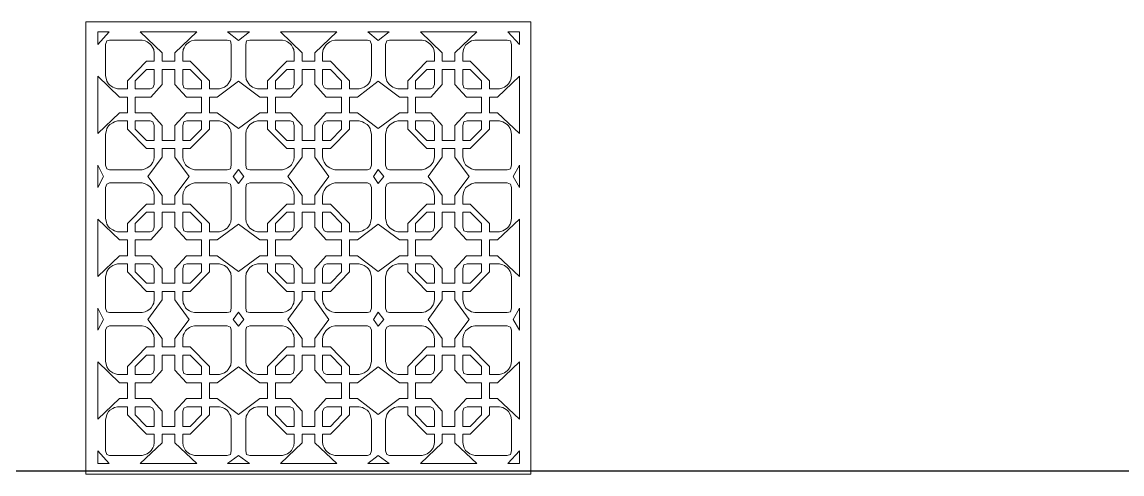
# Model space of a CAD drawing. Extents: x -66030 to 95157, y -13132 to 45879.
# Drawn here: x 75924 to 85418, y 24395 to 28301 of the extents above; entities that cross this region are included whole.
import ezdxf

# ---------------------------------------------------------------- set-up
doc = ezdxf.new("R2010")
doc.units = 0
doc.header["$LTSCALE"] = 100
doc.header["$MEASUREMENT"] = 0
doc.layers.get('0').update_dxf_attribs({"linetype": 'CONTINUOUS'})
doc.layers.add('3', color=11, linetype='CONTINUOUS')

msp = doc.modelspace()

# ---------------------------------------------------------------- linework, layer by layer
at = {"lineweight": 0}
for points in [[(76475.9, 28301.2), (80315.5, 28301.2), (80315.5, 24395.2), (76475.9, 24395.2), (76475.9, 28301.2)], [(76577.5, 28105.9), (76675.1, 28215.3), (76577.5, 28215.3), (76577.5, 28105.9)], [(76944.6, 28215.3), (77132.1, 28035.6), (77132.1, 27961.4), (77241.5, 27961.4), (77241.5, 28035.6), (77432.9, 28215.3), (76944.6, 28215.3)], [(77886, 28215.3), (77792.2, 28141.1), (77698.5, 28215.3), (77886, 28215.3)], [(78639.8, 28215.3), (78452.3, 28035.6), (78452.3, 27961.4), (78343, 27961.4), (78343, 28035.6), (78155.5, 28215.3), (78639.8, 28215.3)], [(78999.2, 28141.1), (79092.9, 28215.3), (78909.3, 28215.3), (78999.2, 28141.1)], [(79362.4, 28215.3), (79549.9, 28035.6), (79549.9, 27961.4), (79659.3, 27961.4), (79659.3, 28035.6), (79850.7, 28215.3), (79362.4, 28215.3)], [(80116.3, 28215.3), (80217.8, 28105.9), (80217.8, 28215.3), (80116.3, 28215.3)], [(76765, 27723.1), (76749.3, 27723.1), (76722, 27730.9), (76706.4, 27738.7), (76682.9, 27754.4), (76671.2, 27766.1), (76655.6, 27789.5), (76651.7, 27805.1), (76643.9, 27836.4), (76643.9, 28105.9), (76655.6, 28137.1), (76679, 28145), (76944.6, 28145), (76960.3, 28145), (76987.6, 28137.1), (77003.2, 28129.3), (77026.7, 28113.7), (77038.4, 28102), (77054, 28078.6), (77061.8, 28062.9), (77065.7, 28031.7), (77065.7, 27961.4), (76999.3, 27961.4), (76835.3, 27793.4), (76835.3, 27723.1), (76765, 27723.1)], [(77608.6, 27723.1), (77628.2, 27723.1), (77655.5, 27730.9), (77671.1, 27738.7), (77694.6, 27754.4), (77702.4, 27766.1), (77718, 27789.5), (77725.8, 27805.1), (77729.7, 27836.4), (77729.7, 28105.9), (77721.9, 28137.1), (77694.6, 28145), (77432.9, 28145), (77413.3, 28145), (77386, 28137.1), (77370.4, 28129.3), (77346.9, 28113.7), (77335.2, 28102), (77323.5, 28078.6), (77315.7, 28062.9), (77311.8, 28031.7), (77311.8, 27961.4), (77374.3, 27961.4), (77542.2, 27793.4), (77542.2, 27723.1), (77608.6, 27723.1)], [(77975.8, 27723.1), (77956.3, 27723.1), (77928.9, 27730.9), (77913.3, 27738.7), (77889.9, 27754.4), (77882.1, 27766.1), (77866.4, 27789.5), (77858.6, 27805.1), (77854.7, 27836.4), (77854.7, 28105.9), (77862.5, 28137.1), (77889.9, 28145), (78151.6, 28145), (78171.1, 28145), (78198.4, 28137.1), (78214.1, 28129.3), (78237.5, 28113.7), (78249.2, 28102), (78260.9, 28078.6), (78268.8, 28062.9), (78272.7, 28031.7), (78272.7, 27961.4), (78210.2, 27961.4), (78042.2, 27793.4), (78042.2, 27723.1), (77975.8, 27723.1)], [(78819.5, 27723.1), (78835.1, 27723.1), (78862.5, 27730.9), (78878.1, 27738.7), (78901.5, 27754.4), (78913.2, 27766.1), (78928.9, 27789.5), (78932.8, 27805.1), (78940.6, 27836.4), (78940.6, 28105.9), (78928.9, 28137.1), (78905.4, 28145), (78639.8, 28145), (78624.2, 28145), (78596.9, 28137.1), (78581.2, 28129.3), (78557.8, 28113.7), (78546.1, 28102), (78530.5, 28078.6), (78522.6, 28062.9), (78518.7, 28031.7), (78518.7, 27961.4), (78585.1, 27961.4), (78749.2, 27793.4), (78749.2, 27723.1), (78819.5, 27723.1)], [(79182.7, 27723.1), (79167.1, 27723.1), (79139.8, 27730.9), (79124.2, 27738.7), (79100.7, 27754.4), (79089, 27766.1), (79073.4, 27789.5), (79069.5, 27805.1), (79061.7, 27836.4), (79061.7, 28105.9), (79073.4, 28137.1), (79096.8, 28145), (79362.4, 28145), (79378, 28145), (79405.4, 28137.1), (79421, 28129.3), (79444.4, 28113.7), (79456.2, 28102), (79471.8, 28078.6), (79479.6, 28062.9), (79483.5, 28031.7), (79483.5, 27961.4), (79417.1, 27961.4), (79253.1, 27793.4), (79253.1, 27723.1), (79182.7, 27723.1)], [(80026.4, 27723.1), (80046, 27723.1), (80073.3, 27730.9), (80088.9, 27738.7), (80112.4, 27754.4), (80124.1, 27766.1), (80135.8, 27789.5), (80143.6, 27805.1), (80147.5, 27836.4), (80147.5, 28105.9), (80139.7, 28137.1), (80112.4, 28145), (79850.7, 28145), (79831.1, 28145), (79803.8, 28137.1), (79788.2, 28129.3), (79764.7, 28113.7), (79753, 28102), (79741.3, 28078.6), (79733.5, 28062.9), (79729.6, 28031.7), (79729.6, 27961.4), (79792.1, 27961.4), (79960, 27793.4), (79960, 27723.1), (80026.4, 27723.1)], [(76577.5, 27336.4), (76765, 27516.1), (76835.3, 27516.1), (76835.3, 27652.8), (76765, 27652.8), (76577.5, 27832.5), (76577.5, 27336.4)], [(76999.3, 27891.1), (77065.7, 27891.1), (77065.7, 27762.2), (77054, 27730.9), (77030.6, 27723.1), (76901.7, 27723.1), (76901.7, 27793.4), (76999.3, 27891.1)], [(77241.5, 27277.8), (77241.5, 27406.7), (77343, 27516.1), (77471.9, 27516.1), (77471.9, 27652.8), (77343, 27652.8), (77241.5, 27762.2), (77241.5, 27891.1), (77132.1, 27891.1), (77132.1, 27762.2), (77034.5, 27652.8), (76901.7, 27652.8), (76901.7, 27516.1), (77034.5, 27516.1), (77132.1, 27406.7), (77132.1, 27277.8), (77241.5, 27277.8)], [(77311.8, 27891.1), (77311.8, 27762.2), (77319.6, 27730.9), (77346.9, 27723.1), (77471.9, 27723.1), (77471.9, 27793.4), (77374.3, 27891.1), (77311.8, 27891.1)], [(78343, 27277.8), (78343, 27406.7), (78241.4, 27516.1), (78112.5, 27516.1), (78112.5, 27652.8), (78241.4, 27652.8), (78343, 27762.2), (78343, 27891.1), (78452.3, 27891.1), (78452.3, 27762.2), (78550, 27652.8), (78682.8, 27652.8), (78682.8, 27516.1), (78550, 27516.1), (78452.3, 27406.7), (78452.3, 27277.8), (78343, 27277.8)], [(78272.7, 27891.1), (78272.7, 27762.2), (78264.8, 27730.9), (78237.5, 27723.1), (78112.5, 27723.1), (78112.5, 27793.4), (78210.2, 27891.1), (78272.7, 27891.1)], [(78585.1, 27891.1), (78518.7, 27891.1), (78518.7, 27762.2), (78530.5, 27730.9), (78553.9, 27723.1), (78682.8, 27723.1), (78682.8, 27793.4), (78585.1, 27891.1)], [(79417.1, 27891.1), (79483.5, 27891.1), (79483.5, 27762.2), (79471.8, 27730.9), (79448.4, 27723.1), (79319.5, 27723.1), (79319.5, 27793.4), (79417.1, 27891.1)], [(79659.3, 27277.8), (79659.3, 27406.7), (79760.8, 27516.1), (79889.7, 27516.1), (79889.7, 27652.8), (79760.8, 27652.8), (79659.3, 27762.2), (79659.3, 27891.1), (79549.9, 27891.1), (79549.9, 27762.2), (79452.3, 27652.8), (79319.5, 27652.8), (79319.5, 27516.1), (79452.3, 27516.1), (79549.9, 27406.7), (79549.9, 27277.8), (79659.3, 27277.8)], [(79729.6, 27891.1), (79729.6, 27762.2), (79737.4, 27730.9), (79764.7, 27723.1), (79889.7, 27723.1), (79889.7, 27793.4), (79792.1, 27891.1), (79729.6, 27891.1)], [(80026.4, 27516.1), (80217.8, 27336.4), (80217.8, 27832.5), (80026.4, 27652.8), (79960, 27652.8), (79960, 27516.1), (80026.4, 27516.1)], [(77975.8, 27516.1), (77792.2, 27379.4), (77608.6, 27516.1), (77542.2, 27516.1), (77542.2, 27652.8), (77608.6, 27652.8), (77792.2, 27789.5), (77975.8, 27652.8), (78042.2, 27652.8), (78042.2, 27516.1), (77975.8, 27516.1)], [(78999.2, 27379.4), (79182.7, 27516.1), (79253.1, 27516.1), (79253.1, 27652.8), (79182.7, 27652.8), (78999.2, 27789.5), (78819.5, 27652.8), (78749.2, 27652.8), (78749.2, 27516.1), (78819.5, 27516.1), (78999.2, 27379.4)], [(76765, 27445.8), (76749.3, 27445.8), (76722, 27438), (76706.4, 27430.2), (76682.9, 27414.5), (76671.2, 27402.8), (76655.6, 27379.4), (76651.7, 27363.8), (76643.9, 27332.5), (76643.9, 27063), (76655.6, 27031.8), (76679, 27023.9), (76944.6, 27023.9), (76960.3, 27023.9), (76987.6, 27031.8), (77003.2, 27039.6), (77026.7, 27055.2), (77038.4, 27066.9), (77054, 27090.3), (77061.8, 27106), (77065.7, 27137.2), (77065.7, 27207.5), (76999.3, 27207.5), (76835.3, 27375.5), (76835.3, 27445.8), (76765, 27445.8)], [(77065.7, 27277.8), (77065.7, 27406.7), (77054, 27438), (77030.6, 27445.8), (76901.7, 27445.8), (76901.7, 27375.5), (76999.3, 27277.8), (77065.7, 27277.8)], [(77608.6, 27445.8), (77628.2, 27445.8), (77655.5, 27438), (77671.1, 27430.2), (77694.6, 27414.5), (77702.4, 27402.8), (77718, 27379.4), (77725.8, 27363.8), (77729.7, 27332.5), (77729.7, 27063), (77721.9, 27031.8), (77694.6, 27023.9), (77432.9, 27023.9), (77413.3, 27023.9), (77386, 27031.8), (77370.4, 27039.6), (77346.9, 27055.2), (77335.2, 27066.9), (77323.5, 27090.3), (77315.7, 27106), (77311.8, 27137.2), (77311.8, 27207.5), (77374.3, 27207.5), (77542.2, 27375.5), (77542.2, 27445.8), (77608.6, 27445.8)], [(77311.8, 27277.8), (77311.8, 27406.7), (77319.6, 27438), (77346.9, 27445.8), (77471.9, 27445.8), (77471.9, 27375.5), (77374.3, 27277.8), (77311.8, 27277.8)], [(77975.8, 27445.8), (77956.3, 27445.8), (77928.9, 27438), (77913.3, 27430.2), (77889.9, 27414.5), (77882.1, 27402.8), (77866.4, 27379.4), (77858.6, 27363.8), (77854.7, 27332.5), (77854.7, 27063), (77862.5, 27031.8), (77889.9, 27023.9), (78151.6, 27023.9), (78171.1, 27023.9), (78198.4, 27031.8), (78214.1, 27039.6), (78237.5, 27055.2), (78249.2, 27066.9), (78260.9, 27090.3), (78268.8, 27106), (78272.7, 27137.2), (78272.7, 27207.5), (78210.2, 27207.5), (78042.2, 27375.5), (78042.2, 27445.8), (77975.8, 27445.8)], [(78272.7, 27277.8), (78272.7, 27406.7), (78264.8, 27438), (78237.5, 27445.8), (78112.5, 27445.8), (78112.5, 27375.5), (78210.2, 27277.8), (78272.7, 27277.8)], [(78819.5, 27445.8), (78835.1, 27445.8), (78862.5, 27438), (78878.1, 27430.2), (78901.5, 27414.5), (78913.2, 27402.8), (78928.9, 27379.4), (78932.8, 27363.8), (78940.6, 27332.5), (78940.6, 27063), (78928.9, 27031.8), (78905.4, 27023.9), (78639.8, 27023.9), (78624.2, 27023.9), (78596.9, 27031.8), (78581.2, 27039.6), (78557.8, 27055.2), (78546.1, 27066.9), (78530.5, 27090.3), (78522.6, 27106), (78518.7, 27137.2), (78518.7, 27207.5), (78585.1, 27207.5), (78749.2, 27375.5), (78749.2, 27445.8), (78819.5, 27445.8)], [(78518.7, 27277.8), (78518.7, 27406.7), (78530.5, 27438), (78553.9, 27445.8), (78682.8, 27445.8), (78682.8, 27375.5), (78585.1, 27277.8), (78518.7, 27277.8)], [(79182.7, 27445.8), (79167.1, 27445.8), (79139.8, 27438), (79124.2, 27430.2), (79100.7, 27414.5), (79089, 27402.8), (79073.4, 27379.4), (79069.5, 27363.8), (79061.7, 27332.5), (79061.7, 27063), (79073.4, 27031.8), (79096.8, 27023.9), (79362.4, 27023.9), (79378, 27023.9), (79405.4, 27031.8), (79421, 27039.6), (79444.4, 27055.2), (79456.2, 27066.9), (79471.8, 27090.3), (79479.6, 27106), (79483.5, 27137.2), (79483.5, 27207.5), (79417.1, 27207.5), (79253.1, 27375.5), (79253.1, 27445.8), (79182.7, 27445.8)], [(79483.5, 27277.8), (79483.5, 27406.7), (79471.8, 27438), (79448.4, 27445.8), (79319.5, 27445.8), (79319.5, 27375.5), (79417.1, 27277.8), (79483.5, 27277.8)], [(80026.4, 27445.8), (80046, 27445.8), (80073.3, 27438), (80088.9, 27430.2), (80112.4, 27414.5), (80124.1, 27402.8), (80135.8, 27379.4), (80143.6, 27363.8), (80147.5, 27332.5), (80147.5, 27063), (80139.7, 27031.8), (80112.4, 27023.9), (79850.7, 27023.9), (79831.1, 27023.9), (79803.8, 27031.8), (79788.2, 27039.6), (79764.7, 27055.2), (79753, 27066.9), (79741.3, 27090.3), (79733.5, 27106), (79729.6, 27137.2), (79729.6, 27207.5), (79792.1, 27207.5), (79960, 27375.5), (79960, 27445.8), (80026.4, 27445.8)], [(79729.6, 27277.8), (79729.6, 27406.7), (79737.4, 27438), (79764.7, 27445.8), (79889.7, 27445.8), (79889.7, 27375.5), (79792.1, 27277.8), (79729.6, 27277.8)], [(77011, 26965.4), (77132.1, 26801.3), (77132.1, 26727.1), (77241.5, 26727.1), (77241.5, 26801.3), (77366.5, 26965.4), (77241.5, 27133.3), (77241.5, 27207.5), (77132.1, 27207.5), (77132.1, 27133.3), (77011, 26965.4)], [(78573.4, 26965.4), (78452.3, 26801.3), (78452.3, 26727.1), (78343, 26727.1), (78343, 26801.3), (78218, 26965.4), (78343, 27133.3), (78343, 27207.5), (78452.3, 27207.5), (78452.3, 27133.3), (78573.4, 26965.4)], [(79428.8, 26965.4), (79549.9, 26801.3), (79549.9, 26727.1), (79659.3, 26727.1), (79659.3, 26801.3), (79784.3, 26965.4), (79659.3, 27133.3), (79659.3, 27207.5), (79549.9, 27207.5), (79549.9, 27133.3), (79428.8, 26965.4)], [(76577.5, 26871.6), (76628.2, 26965.4), (76577.5, 27063), (76577.5, 26871.6)], [(80163.1, 26965.4), (80217.8, 26871.6), (80217.8, 27063), (80163.1, 26965.4)], [(77839.1, 26965.4), (77792.2, 26906.8), (77745.4, 26965.4), (77792.2, 27027.9), (77839.1, 26965.4)], [(78999.2, 26906.8), (79046, 26965.4), (78999.2, 27027.9), (78956.2, 26965.4), (78999.2, 26906.8)], [(76765, 26488.8), (76749.3, 26488.8), (76722, 26496.6), (76706.4, 26504.5), (76682.9, 26520.1), (76671.2, 26531.8), (76655.6, 26555.2), (76651.7, 26570.9), (76643.9, 26602.1), (76643.9, 26871.6), (76655.6, 26899), (76679, 26910.7), (76944.6, 26910.7), (76960.3, 26910.7), (76987.6, 26902.9), (77003.2, 26895.1), (77026.7, 26879.4), (77038.4, 26867.7), (77054, 26844.3), (77061.8, 26828.7), (77065.7, 26797.4), (77065.7, 26727.1), (76999.3, 26727.1), (76835.3, 26559.1), (76835.3, 26488.8), (76765, 26488.8)], [(77608.6, 26488.8), (77628.2, 26488.8), (77655.5, 26496.6), (77671.1, 26504.5), (77694.6, 26520.1), (77702.4, 26531.8), (77718, 26555.2), (77725.8, 26570.9), (77729.7, 26602.1), (77729.7, 26871.6), (77721.9, 26899), (77694.6, 26910.7), (77432.9, 26910.7), (77413.3, 26910.7), (77386, 26902.9), (77370.4, 26895.1), (77346.9, 26879.4), (77335.2, 26867.7), (77323.5, 26844.3), (77315.7, 26828.7), (77311.8, 26797.4), (77311.8, 26727.1), (77374.3, 26727.1), (77542.2, 26559.1), (77542.2, 26488.8), (77608.6, 26488.8)], [(77975.8, 26488.8), (77956.3, 26488.8), (77928.9, 26496.6), (77913.3, 26504.5), (77889.9, 26520.1), (77882.1, 26531.8), (77866.4, 26555.2), (77858.6, 26570.9), (77854.7, 26602.1), (77854.7, 26871.6), (77862.5, 26899), (77889.9, 26910.7), (78151.6, 26910.7), (78171.1, 26910.7), (78198.4, 26902.9), (78214.1, 26895.1), (78237.5, 26879.4), (78249.2, 26867.7), (78260.9, 26844.3), (78268.8, 26828.7), (78272.7, 26797.4), (78272.7, 26727.1), (78210.2, 26727.1), (78042.2, 26559.1), (78042.2, 26488.8), (77975.8, 26488.8)], [(78819.5, 26488.8), (78835.1, 26488.8), (78862.5, 26496.6), (78878.1, 26504.5), (78901.5, 26520.1), (78913.2, 26531.8), (78928.9, 26555.2), (78932.8, 26570.9), (78940.6, 26602.1), (78940.6, 26871.6), (78928.9, 26899), (78905.4, 26910.7), (78639.8, 26910.7), (78624.2, 26910.7), (78596.9, 26902.9), (78581.2, 26895.1), (78557.8, 26879.4), (78546.1, 26867.7), (78530.5, 26844.3), (78522.6, 26828.7), (78518.7, 26797.4), (78518.7, 26727.1), (78585.1, 26727.1), (78749.2, 26559.1), (78749.2, 26488.8), (78819.5, 26488.8)], [(79182.7, 26488.8), (79167.1, 26488.8), (79139.8, 26496.6), (79124.2, 26504.5), (79100.7, 26520.1), (79089, 26531.8), (79073.4, 26555.2), (79069.5, 26570.9), (79061.7, 26602.1), (79061.7, 26871.6), (79073.4, 26899), (79096.8, 26910.7), (79362.4, 26910.7), (79378, 26910.7), (79405.4, 26902.9), (79421, 26895.1), (79444.4, 26879.4), (79456.2, 26867.7), (79471.8, 26844.3), (79479.6, 26828.7), (79483.5, 26797.4), (79483.5, 26727.1), (79417.1, 26727.1), (79253.1, 26559.1), (79253.1, 26488.8), (79182.7, 26488.8)], [(80026.4, 26488.8), (80046, 26488.8), (80073.3, 26496.6), (80088.9, 26504.5), (80112.4, 26520.1), (80124.1, 26531.8), (80135.8, 26555.2), (80143.6, 26570.9), (80147.5, 26602.1), (80147.5, 26871.6), (80139.7, 26899), (80112.4, 26910.7), (79850.7, 26910.7), (79831.1, 26910.7), (79803.8, 26902.9), (79788.2, 26895.1), (79764.7, 26879.4), (79753, 26867.7), (79741.3, 26844.3), (79733.5, 26828.7), (79729.6, 26797.4), (79729.6, 26727.1), (79792.1, 26727.1), (79960, 26559.1), (79960, 26488.8), (80026.4, 26488.8)], [(76577.5, 26102.1), (76765, 26281.8), (76835.3, 26281.8), (76835.3, 26418.5), (76765, 26418.5), (76577.5, 26598.2), (76577.5, 26102.1)], [(76999.3, 26656.8), (77065.7, 26656.8), (77065.7, 26527.9), (77054, 26496.6), (77030.6, 26488.8), (76901.7, 26488.8), (76901.7, 26559.1), (76999.3, 26656.8)], [(77241.5, 26043.6), (77241.5, 26172.4), (77343, 26281.8), (77471.9, 26281.8), (77471.9, 26418.5), (77343, 26418.5), (77241.5, 26527.9), (77241.5, 26656.8), (77132.1, 26656.8), (77132.1, 26527.9), (77034.5, 26418.5), (76901.7, 26418.5), (76901.7, 26281.8), (77034.5, 26281.8), (77132.1, 26172.4), (77132.1, 26043.6), (77241.5, 26043.6)], [(77311.8, 26656.8), (77311.8, 26527.9), (77319.6, 26496.6), (77346.9, 26488.8), (77471.9, 26488.8), (77471.9, 26559.1), (77374.3, 26656.8), (77311.8, 26656.8)], [(78343, 26043.6), (78343, 26172.4), (78241.4, 26281.8), (78112.5, 26281.8), (78112.5, 26418.5), (78241.4, 26418.5), (78343, 26527.9), (78343, 26656.8), (78452.3, 26656.8), (78452.3, 26527.9), (78550, 26418.5), (78682.8, 26418.5), (78682.8, 26281.8), (78550, 26281.8), (78452.3, 26172.4), (78452.3, 26043.6), (78343, 26043.6)], [(78272.7, 26656.8), (78272.7, 26527.9), (78264.8, 26496.6), (78237.5, 26488.8), (78112.5, 26488.8), (78112.5, 26559.1), (78210.2, 26656.8), (78272.7, 26656.8)], [(78585.1, 26656.8), (78518.7, 26656.8), (78518.7, 26527.9), (78530.5, 26496.6), (78553.9, 26488.8), (78682.8, 26488.8), (78682.8, 26559.1), (78585.1, 26656.8)], [(79417.1, 26656.8), (79483.5, 26656.8), (79483.5, 26527.9), (79471.8, 26496.6), (79448.4, 26488.8), (79319.5, 26488.8), (79319.5, 26559.1), (79417.1, 26656.8)], [(79659.3, 26043.6), (79659.3, 26172.4), (79760.8, 26281.8), (79889.7, 26281.8), (79889.7, 26418.5), (79760.8, 26418.5), (79659.3, 26527.9), (79659.3, 26656.8), (79549.9, 26656.8), (79549.9, 26527.9), (79452.3, 26418.5), (79319.5, 26418.5), (79319.5, 26281.8), (79452.3, 26281.8), (79549.9, 26172.4), (79549.9, 26043.6), (79659.3, 26043.6)], [(79729.6, 26656.8), (79729.6, 26527.9), (79737.4, 26496.6), (79764.7, 26488.8), (79889.7, 26488.8), (79889.7, 26559.1), (79792.1, 26656.8), (79729.6, 26656.8)], [(80026.4, 26281.8), (80217.8, 26102.1), (80217.8, 26598.2), (80026.4, 26418.5), (79960, 26418.5), (79960, 26281.8), (80026.4, 26281.8)], [(77975.8, 26281.8), (77792.2, 26145.1), (77608.6, 26281.8), (77542.2, 26281.8), (77542.2, 26418.5), (77608.6, 26418.5), (77792.2, 26555.2), (77975.8, 26418.5), (78042.2, 26418.5), (78042.2, 26281.8), (77975.8, 26281.8)], [(78999.2, 26145.1), (79182.7, 26281.8), (79253.1, 26281.8), (79253.1, 26418.5), (79182.7, 26418.5), (78999.2, 26555.2), (78819.5, 26418.5), (78749.2, 26418.5), (78749.2, 26281.8), (78819.5, 26281.8), (78999.2, 26145.1)], [(76765, 26211.5), (76749.3, 26211.5), (76722, 26203.7), (76706.4, 26195.9), (76682.9, 26180.3), (76671.2, 26168.5), (76655.6, 26145.1), (76651.7, 26129.5), (76643.9, 26098.2), (76643.9, 25828.7), (76655.6, 25797.5), (76679, 25789.7), (76944.6, 25789.7), (76960.3, 25789.7), (76987.6, 25797.5), (77003.2, 25805.3), (77026.7, 25820.9), (77038.4, 25832.6), (77054, 25856.1), (77061.8, 25871.7), (77065.7, 25902.9), (77065.7, 25973.2), (76999.3, 25973.2), (76835.3, 26141.2), (76835.3, 26211.5), (76765, 26211.5)], [(77065.7, 26043.6), (77065.7, 26172.4), (77054, 26203.7), (77030.6, 26211.5), (76901.7, 26211.5), (76901.7, 26141.2), (76999.3, 26043.6), (77065.7, 26043.6)], [(77608.6, 26211.5), (77628.2, 26211.5), (77655.5, 26203.7), (77671.1, 26195.9), (77694.6, 26180.3), (77702.4, 26168.5), (77718, 26145.1), (77725.8, 26129.5), (77729.7, 26098.2), (77729.7, 25828.7), (77721.9, 25797.5), (77694.6, 25789.7), (77432.9, 25789.7), (77413.3, 25789.7), (77386, 25797.5), (77370.4, 25805.3), (77346.9, 25820.9), (77335.2, 25832.6), (77323.5, 25856.1), (77315.7, 25871.7), (77311.8, 25902.9), (77311.8, 25973.2), (77374.3, 25973.2), (77542.2, 26141.2), (77542.2, 26211.5), (77608.6, 26211.5)], [(77311.8, 26043.6), (77311.8, 26172.4), (77319.6, 26203.7), (77346.9, 26211.5), (77471.9, 26211.5), (77471.9, 26141.2), (77374.3, 26043.6), (77311.8, 26043.6)], [(77975.8, 26211.5), (77956.3, 26211.5), (77928.9, 26203.7), (77913.3, 26195.9), (77889.9, 26180.3), (77882.1, 26168.5), (77866.4, 26145.1), (77858.6, 26129.5), (77854.7, 26098.2), (77854.7, 25828.7), (77862.5, 25797.5), (77889.9, 25789.7), (78151.6, 25789.7), (78171.1, 25789.7), (78198.4, 25797.5), (78214.1, 25805.3), (78237.5, 25820.9), (78249.2, 25832.6), (78260.9, 25856.1), (78268.8, 25871.7), (78272.7, 25902.9), (78272.7, 25973.2), (78210.2, 25973.2), (78042.2, 26141.2), (78042.2, 26211.5), (77975.8, 26211.5)], [(78272.7, 26043.6), (78272.7, 26172.4), (78264.8, 26203.7), (78237.5, 26211.5), (78112.5, 26211.5), (78112.5, 26141.2), (78210.2, 26043.6), (78272.7, 26043.6)], [(78819.5, 26211.5), (78835.1, 26211.5), (78862.5, 26203.7), (78878.1, 26195.9), (78901.5, 26180.3), (78913.2, 26168.5), (78928.9, 26145.1), (78932.8, 26129.5), (78940.6, 26098.2), (78940.6, 25828.7), (78928.9, 25797.5), (78905.4, 25789.7), (78639.8, 25789.7), (78624.2, 25789.7), (78596.9, 25797.5), (78581.2, 25805.3), (78557.8, 25820.9), (78546.1, 25832.6), (78530.5, 25856.1), (78522.6, 25871.7), (78518.7, 25902.9), (78518.7, 25973.2), (78585.1, 25973.2), (78749.2, 26141.2), (78749.2, 26211.5), (78819.5, 26211.5)], [(78518.7, 26043.6), (78518.7, 26172.4), (78530.5, 26203.7), (78553.9, 26211.5), (78682.8, 26211.5), (78682.8, 26141.2), (78585.1, 26043.6), (78518.7, 26043.6)], [(79182.7, 26211.5), (79167.1, 26211.5), (79139.8, 26203.7), (79124.2, 26195.9), (79100.7, 26180.3), (79089, 26168.5), (79073.4, 26145.1), (79069.5, 26129.5), (79061.7, 26098.2), (79061.7, 25828.7), (79073.4, 25797.5), (79096.8, 25789.7), (79362.4, 25789.7), (79378, 25789.7), (79405.4, 25797.5), (79421, 25805.3), (79444.4, 25820.9), (79456.2, 25832.6), (79471.8, 25856.1), (79479.6, 25871.7), (79483.5, 25902.9), (79483.5, 25973.2), (79417.1, 25973.2), (79253.1, 26141.2), (79253.1, 26211.5), (79182.7, 26211.5)], [(79483.5, 26043.6), (79483.5, 26172.4), (79471.8, 26203.7), (79448.4, 26211.5), (79319.5, 26211.5), (79319.5, 26141.2), (79417.1, 26043.6), (79483.5, 26043.6)], [(80026.4, 26211.5), (80046, 26211.5), (80073.3, 26203.7), (80088.9, 26195.9), (80112.4, 26180.3), (80124.1, 26168.5), (80135.8, 26145.1), (80143.6, 26129.5), (80147.5, 26098.2), (80147.5, 25828.7), (80139.7, 25797.5), (80112.4, 25789.7), (79850.7, 25789.7), (79831.1, 25789.7), (79803.8, 25797.5), (79788.2, 25805.3), (79764.7, 25820.9), (79753, 25832.6), (79741.3, 25856.1), (79733.5, 25871.7), (79729.6, 25902.9), (79729.6, 25973.2), (79792.1, 25973.2), (79960, 26141.2), (79960, 26211.5), (80026.4, 26211.5)], [(79729.6, 26043.6), (79729.6, 26172.4), (79737.4, 26203.7), (79764.7, 26211.5), (79889.7, 26211.5), (79889.7, 26141.2), (79792.1, 26043.6), (79729.6, 26043.6)], [(77366.5, 25731.1), (77241.5, 25899), (77241.5, 25973.2), (77132.1, 25973.2), (77132.1, 25899), (77011, 25731.1), (77132.1, 25567), (77132.1, 25492.8), (77241.5, 25492.8), (77241.5, 25567), (77366.5, 25731.1)], [(78218, 25731.1), (78343, 25899), (78343, 25973.2), (78452.3, 25973.2), (78452.3, 25899), (78573.4, 25731.1), (78452.3, 25567), (78452.3, 25492.8), (78343, 25492.8), (78343, 25567), (78218, 25731.1)], [(79784.3, 25731.1), (79659.3, 25899), (79659.3, 25973.2), (79549.9, 25973.2), (79549.9, 25899), (79428.8, 25731.1), (79549.9, 25567), (79549.9, 25492.8), (79659.3, 25492.8), (79659.3, 25567), (79784.3, 25731.1)], [(76628.2, 25731.1), (76577.5, 25828.7), (76577.5, 25637.3), (76628.2, 25731.1)], [(80217.8, 25828.7), (80163.1, 25731.1), (80217.8, 25637.3), (80217.8, 25828.7)], [(77792.2, 25793.6), (77839.1, 25731.1), (77792.2, 25672.5), (77745.4, 25731.1), (77792.2, 25793.6)], [(79046, 25731.1), (78999.2, 25793.6), (78956.2, 25731.1), (78999.2, 25672.5), (79046, 25731.1)], [(76765, 25254.5), (76749.3, 25254.5), (76722, 25262.4), (76706.4, 25270.2), (76682.9, 25285.8), (76671.2, 25297.5), (76655.6, 25320.9), (76651.7, 25336.6), (76643.9, 25367.8), (76643.9, 25637.3), (76655.6, 25664.7), (76679, 25676.4), (76944.6, 25676.4), (76960.3, 25676.4), (76987.6, 25668.6), (77003.2, 25660.8), (77026.7, 25645.1), (77038.4, 25633.4), (77054, 25610), (77061.8, 25594.4), (77065.7, 25563.1), (77065.7, 25492.8), (76999.3, 25492.8), (76835.3, 25324.9), (76835.3, 25254.5), (76765, 25254.5)], [(77608.6, 25254.5), (77628.2, 25254.5), (77655.5, 25262.4), (77671.1, 25270.2), (77694.6, 25285.8), (77702.4, 25297.5), (77718, 25320.9), (77725.8, 25336.6), (77729.7, 25367.8), (77729.7, 25637.3), (77721.9, 25664.7), (77694.6, 25676.4), (77432.9, 25676.4), (77413.3, 25676.4), (77386, 25668.6), (77370.4, 25660.8), (77346.9, 25645.1), (77335.2, 25633.4), (77323.5, 25610), (77315.7, 25594.4), (77311.8, 25563.1), (77311.8, 25492.8), (77374.3, 25492.8), (77542.2, 25324.9), (77542.2, 25254.5), (77608.6, 25254.5)], [(77975.8, 25254.5), (77956.3, 25254.5), (77928.9, 25262.4), (77913.3, 25270.2), (77889.9, 25285.8), (77882.1, 25297.5), (77866.4, 25320.9), (77858.6, 25336.6), (77854.7, 25367.8), (77854.7, 25637.3), (77862.5, 25664.7), (77889.9, 25676.4), (78151.6, 25676.4), (78171.1, 25676.4), (78198.4, 25668.6), (78214.1, 25660.8), (78237.5, 25645.1), (78249.2, 25633.4), (78260.9, 25610), (78268.8, 25594.4), (78272.7, 25563.1), (78272.7, 25492.8), (78210.2, 25492.8), (78042.2, 25324.9), (78042.2, 25254.5), (77975.8, 25254.5)], [(78819.5, 25254.5), (78835.1, 25254.5), (78862.5, 25262.4), (78878.1, 25270.2), (78901.5, 25285.8), (78913.2, 25297.5), (78928.9, 25320.9), (78932.8, 25336.6), (78940.6, 25367.8), (78940.6, 25637.3), (78928.9, 25664.7), (78905.4, 25676.4), (78639.8, 25676.4), (78624.2, 25676.4), (78596.9, 25668.6), (78581.2, 25660.8), (78557.8, 25645.1), (78546.1, 25633.4), (78530.5, 25610), (78522.6, 25594.4), (78518.7, 25563.1), (78518.7, 25492.8), (78585.1, 25492.8), (78749.2, 25324.9), (78749.2, 25254.5), (78819.5, 25254.5)], [(79182.7, 25254.5), (79167.1, 25254.5), (79139.8, 25262.4), (79124.2, 25270.2), (79100.7, 25285.8), (79089, 25297.5), (79073.4, 25320.9), (79069.5, 25336.6), (79061.7, 25367.8), (79061.7, 25637.3), (79073.4, 25664.7), (79096.8, 25676.4), (79362.4, 25676.4), (79378, 25676.4), (79405.4, 25668.6), (79421, 25660.8), (79444.4, 25645.1), (79456.2, 25633.4), (79471.8, 25610), (79479.6, 25594.4), (79483.5, 25563.1), (79483.5, 25492.8), (79417.1, 25492.8), (79253.1, 25324.9), (79253.1, 25254.5), (79182.7, 25254.5)], [(80026.4, 25254.5), (80046, 25254.5), (80073.3, 25262.4), (80088.9, 25270.2), (80112.4, 25285.8), (80124.1, 25297.5), (80135.8, 25320.9), (80143.6, 25336.6), (80147.5, 25367.8), (80147.5, 25637.3), (80139.7, 25664.7), (80112.4, 25676.4), (79850.7, 25676.4), (79831.1, 25676.4), (79803.8, 25668.6), (79788.2, 25660.8), (79764.7, 25645.1), (79753, 25633.4), (79741.3, 25610), (79733.5, 25594.4), (79729.6, 25563.1), (79729.6, 25492.8), (79792.1, 25492.8), (79960, 25324.9), (79960, 25254.5), (80026.4, 25254.5)], [(76577.5, 24867.9), (76765, 25047.5), (76835.3, 25047.5), (76835.3, 25184.2), (76765, 25184.2), (76577.5, 25363.9), (76577.5, 24867.9)], [(76999.3, 25422.5), (77065.7, 25422.5), (77065.7, 25293.6), (77054, 25262.4), (77030.6, 25254.5), (76901.7, 25254.5), (76901.7, 25324.9), (76999.3, 25422.5)], [(77241.5, 24805.4), (77241.5, 24938.2), (77343, 25047.5), (77471.9, 25047.5), (77471.9, 25184.2), (77343, 25184.2), (77241.5, 25293.6), (77241.5, 25422.5), (77132.1, 25422.5), (77132.1, 25293.6), (77034.5, 25184.2), (76901.7, 25184.2), (76901.7, 25047.5), (77034.5, 25047.5), (77132.1, 24938.2), (77132.1, 24805.4), (77241.5, 24805.4)], [(77311.8, 25422.5), (77311.8, 25293.6), (77319.6, 25262.4), (77346.9, 25254.5), (77471.9, 25254.5), (77471.9, 25324.9), (77374.3, 25422.5), (77311.8, 25422.5)], [(78343, 24805.4), (78343, 24938.2), (78241.4, 25047.5), (78112.5, 25047.5), (78112.5, 25184.2), (78241.4, 25184.2), (78343, 25293.6), (78343, 25422.5), (78452.3, 25422.5), (78452.3, 25293.6), (78550, 25184.2), (78682.8, 25184.2), (78682.8, 25047.5), (78550, 25047.5), (78452.3, 24938.2), (78452.3, 24805.4), (78343, 24805.4)], [(78272.7, 25422.5), (78272.7, 25293.6), (78264.8, 25262.4), (78237.5, 25254.5), (78112.5, 25254.5), (78112.5, 25324.9), (78210.2, 25422.5), (78272.7, 25422.5)], [(78585.1, 25422.5), (78518.7, 25422.5), (78518.7, 25293.6), (78530.5, 25262.4), (78553.9, 25254.5), (78682.8, 25254.5), (78682.8, 25324.9), (78585.1, 25422.5)], [(79417.1, 25422.5), (79483.5, 25422.5), (79483.5, 25293.6), (79471.8, 25262.4), (79448.4, 25254.5), (79319.5, 25254.5), (79319.5, 25324.9), (79417.1, 25422.5)], [(79659.3, 24805.4), (79659.3, 24938.2), (79760.8, 25047.5), (79889.7, 25047.5), (79889.7, 25184.2), (79760.8, 25184.2), (79659.3, 25293.6), (79659.3, 25422.5), (79549.9, 25422.5), (79549.9, 25293.6), (79452.3, 25184.2), (79319.5, 25184.2), (79319.5, 25047.5), (79452.3, 25047.5), (79549.9, 24938.2), (79549.9, 24805.4), (79659.3, 24805.4)], [(79729.6, 25422.5), (79729.6, 25293.6), (79737.4, 25262.4), (79764.7, 25254.5), (79889.7, 25254.5), (79889.7, 25324.9), (79792.1, 25422.5), (79729.6, 25422.5)], [(80026.4, 25047.5), (80217.8, 24867.9), (80217.8, 25363.9), (80026.4, 25184.2), (79960, 25184.2), (79960, 25047.5), (80026.4, 25047.5)], [(77975.8, 25047.5), (77792.2, 24910.8), (77608.6, 25047.5), (77542.2, 25047.5), (77542.2, 25184.2), (77608.6, 25184.2), (77792.2, 25320.9), (77975.8, 25184.2), (78042.2, 25184.2), (78042.2, 25047.5), (77975.8, 25047.5)], [(78999.2, 24910.8), (79182.7, 25047.5), (79253.1, 25047.5), (79253.1, 25184.2), (79182.7, 25184.2), (78999.2, 25320.9), (78819.5, 25184.2), (78749.2, 25184.2), (78749.2, 25047.5), (78819.5, 25047.5), (78999.2, 24910.8)], [(76765, 24977.2), (76749.3, 24977.2), (76722, 24969.4), (76706.4, 24961.6), (76682.9, 24946), (76671.2, 24934.3), (76655.6, 24910.8), (76651.7, 24895.2), (76643.9, 24863.9), (76643.9, 24594.4), (76655.6, 24563.2), (76679, 24555.4), (76944.6, 24555.4), (76960.3, 24555.4), (76987.6, 24563.2), (77003.2, 24571), (77026.7, 24586.6), (77038.4, 24598.3), (77054, 24621.8), (77061.8, 24637.4), (77065.7, 24668.7), (77065.7, 24739), (76999.3, 24739), (76835.3, 24906.9), (76835.3, 24977.2), (76765, 24977.2)], [(77065.7, 24805.4), (77065.7, 24938.2), (77054, 24965.5), (77030.6, 24977.2), (76901.7, 24977.2), (76901.7, 24906.9), (76999.3, 24805.4), (77065.7, 24805.4)], [(77608.6, 24977.2), (77628.2, 24977.2), (77655.5, 24969.4), (77671.1, 24961.6), (77694.6, 24946), (77702.4, 24934.3), (77718, 24910.8), (77725.8, 24895.2), (77729.7, 24863.9), (77729.7, 24594.4), (77721.9, 24563.2), (77694.6, 24555.4), (77432.9, 24555.4), (77413.3, 24555.4), (77386, 24563.2), (77370.4, 24571), (77346.9, 24586.6), (77335.2, 24598.3), (77323.5, 24621.8), (77315.7, 24637.4), (77311.8, 24668.7), (77311.8, 24739), (77374.3, 24739), (77542.2, 24906.9), (77542.2, 24977.2), (77608.6, 24977.2)], [(77311.8, 24805.4), (77311.8, 24938.2), (77319.6, 24965.5), (77346.9, 24977.2), (77471.9, 24977.2), (77471.9, 24906.9), (77374.3, 24805.4), (77311.8, 24805.4)], [(77975.8, 24977.2), (77956.3, 24977.2), (77928.9, 24969.4), (77913.3, 24961.6), (77889.9, 24946), (77882.1, 24934.3), (77866.4, 24910.8), (77858.6, 24895.2), (77854.7, 24863.9), (77854.7, 24594.4), (77862.5, 24563.2), (77889.9, 24555.4), (78151.6, 24555.4), (78171.1, 24555.4), (78198.4, 24563.2), (78214.1, 24571), (78237.5, 24586.6), (78249.2, 24598.3), (78260.9, 24621.8), (78268.8, 24637.4), (78272.7, 24668.7), (78272.7, 24739), (78210.2, 24739), (78042.2, 24906.9), (78042.2, 24977.2), (77975.8, 24977.2)], [(78272.7, 24805.4), (78272.7, 24938.2), (78264.8, 24965.5), (78237.5, 24977.2), (78112.5, 24977.2), (78112.5, 24906.9), (78210.2, 24805.4), (78272.7, 24805.4)], [(78819.5, 24977.2), (78835.1, 24977.2), (78862.5, 24969.4), (78878.1, 24961.6), (78901.5, 24946), (78913.2, 24934.3), (78928.9, 24910.8), (78932.8, 24895.2), (78940.6, 24863.9), (78940.6, 24594.4), (78928.9, 24563.2), (78905.4, 24555.4), (78639.8, 24555.4), (78624.2, 24555.4), (78596.9, 24563.2), (78581.2, 24571), (78557.8, 24586.6), (78546.1, 24598.3), (78530.5, 24621.8), (78522.6, 24637.4), (78518.7, 24668.7), (78518.7, 24739), (78585.1, 24739), (78749.2, 24906.9), (78749.2, 24977.2), (78819.5, 24977.2)], [(78518.7, 24805.4), (78518.7, 24938.2), (78530.5, 24965.5), (78553.9, 24977.2), (78682.8, 24977.2), (78682.8, 24906.9), (78585.1, 24805.4), (78518.7, 24805.4)], [(79182.7, 24977.2), (79167.1, 24977.2), (79139.8, 24969.4), (79124.2, 24961.6), (79100.7, 24946), (79089, 24934.3), (79073.4, 24910.8), (79069.5, 24895.2), (79061.7, 24863.9), (79061.7, 24594.4), (79073.4, 24563.2), (79096.8, 24555.4), (79362.4, 24555.4), (79378, 24555.4), (79405.4, 24563.2), (79421, 24571), (79444.4, 24586.6), (79456.2, 24598.3), (79471.8, 24621.8), (79479.6, 24637.4), (79483.5, 24668.7), (79483.5, 24739), (79417.1, 24739), (79253.1, 24906.9), (79253.1, 24977.2), (79182.7, 24977.2)], [(79483.5, 24805.4), (79483.5, 24938.2), (79471.8, 24965.5), (79448.4, 24977.2), (79319.5, 24977.2), (79319.5, 24906.9), (79417.1, 24805.4), (79483.5, 24805.4)], [(80026.4, 24977.2), (80046, 24977.2), (80073.3, 24969.4), (80088.9, 24961.6), (80112.4, 24946), (80124.1, 24934.3), (80135.8, 24910.8), (80143.6, 24895.2), (80147.5, 24863.9), (80147.5, 24594.4), (80139.7, 24563.2), (80112.4, 24555.4), (79850.7, 24555.4), (79831.1, 24555.4), (79803.8, 24563.2), (79788.2, 24571), (79764.7, 24586.6), (79753, 24598.3), (79741.3, 24621.8), (79733.5, 24637.4), (79729.6, 24668.7), (79729.6, 24739), (79792.1, 24739), (79960, 24906.9), (79960, 24977.2), (80026.4, 24977.2)], [(79729.6, 24805.4), (79729.6, 24938.2), (79737.4, 24965.5), (79764.7, 24977.2), (79889.7, 24977.2), (79889.7, 24906.9), (79792.1, 24805.4), (79729.6, 24805.4)], [(77432.9, 24485.1), (77241.5, 24664.7), (77241.5, 24739), (77132.1, 24739), (77132.1, 24664.7), (76944.6, 24485.1), (77432.9, 24485.1)], [(78155.5, 24485.1), (78343, 24664.7), (78343, 24739), (78452.3, 24739), (78452.3, 24664.7), (78639.8, 24485.1), (78155.5, 24485.1)], [(79850.7, 24485.1), (79659.3, 24664.7), (79659.3, 24739), (79549.9, 24739), (79549.9, 24664.7), (79362.4, 24485.1), (79850.7, 24485.1)], [(76675.1, 24485.1), (76577.5, 24594.4), (76577.5, 24485.1), (76675.1, 24485.1)], [(80217.8, 24594.4), (80116.3, 24485.1), (80217.8, 24485.1), (80217.8, 24594.4)], [(77792.2, 24555.4), (77886, 24485.1), (77698.5, 24485.1), (77792.2, 24555.4)], [(79092.9, 24485.1), (78999.2, 24555.4), (78909.3, 24485.1), (79092.9, 24485.1)]]:
    msp.add_lwpolyline(points, close=True, dxfattribs=at)
at = {"layer": '3'}
msp.add_line((-66009.4, 24422.6), (95156.9, 24422.6), dxfattribs=at)

doc.saveas('drawing.dxf')
